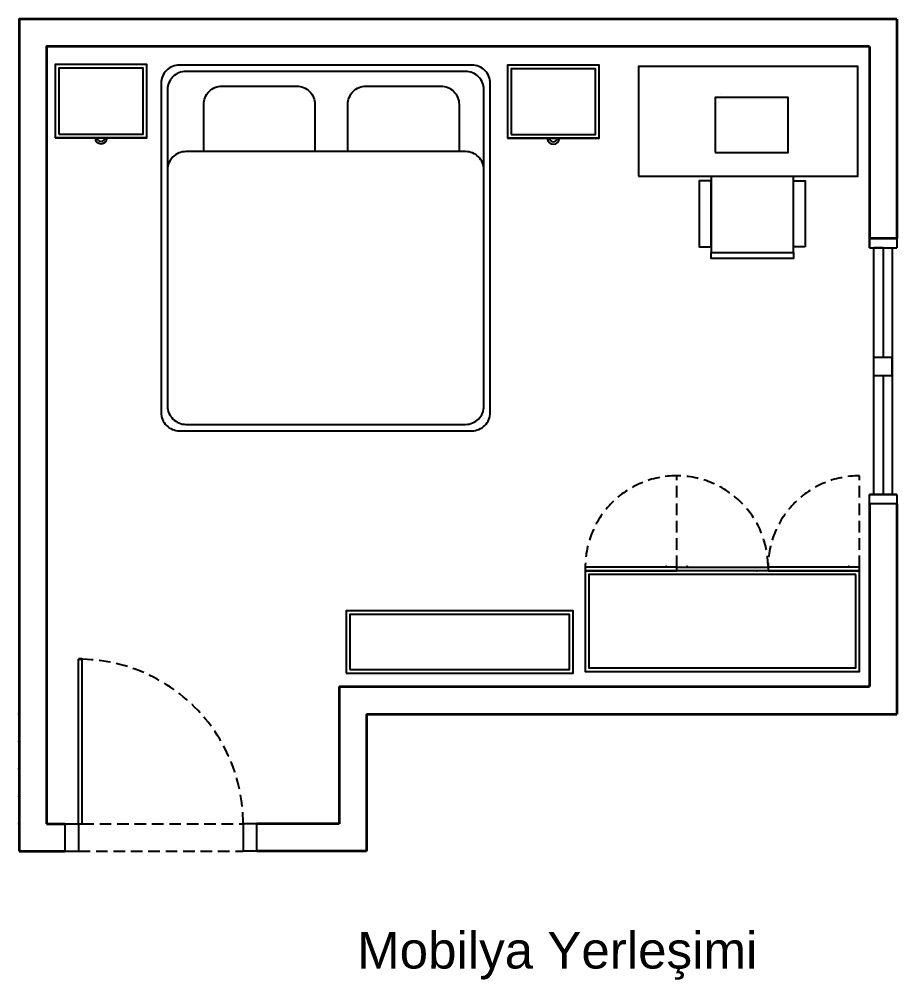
# Model space of a CAD drawing. Header units: centimetres. Extents: x 442 to 1868, y -928 to 460.
# Drawn here: x 1253 to 1733, y -66 to 460 of the extents above; entities that cross this region are included whole.
import ezdxf

# ---------------------------------------------------------------- set-up
doc = ezdxf.new("R2010")
doc.units = ezdxf.units.CM
doc.linetypes.add('DASHED2', pattern=[9.525, 6.35, -3.175])
for name, color, linetype, lineweight in [('DUVAR', 228, 'Continuous', 35), ('KAPI', 1, 'Continuous', 25), ('PENCERE', 3, 'Continuous', 25), ('Teşrifat', 150, 'Continuous', 25)]:
    doc.layers.add(name, color=color, linetype=linetype, lineweight=lineweight)
doc.styles.get("Standard").update_dxf_attribs({"font": 'arial.ttf'})

# ---------------------------------------------------------------- blocks, each defined once
blk = doc.blocks.new('YATAK_CIFT')
at = {"linetype": 'Continuous'}
for points in [[(-64.13, -188.51), (95.87, -188.51, 0.414214), (105.87, -178.51), (105.87, 1.49, 0.414214), (95.87, 11.49), (-64.13, 11.49, 0.414214), (-74.13, 1.49), (-74.13, -178.51, 0.414214)], [(-60.63, -185.01), (92.37, -185.01, 0.414214), (102.37, -175.01), (102.37, -2.01, 0.414214), (92.37, 7.99), (-60.63, 7.99, 0.414214), (-70.63, -2.01), (-70.63, -175.01, 0.414214)], [(-60.63, -185.01), (92.37, -185.01, 0.414214), (102.37, -175.01), (102.37, -45.84, 0.414214), (92.37, -35.84), (-60.63, -35.84, 0.414214), (-70.63, -45.84), (-70.63, -175.01, 0.414214)]]:
    blk.add_lwpolyline(points, format="xyb", close=True, dxfattribs=at)
for points in [[(-50.84, -35.84), (-50.84, -10, -0.414214), (-40.84, 0), (0, 0, -0.414214), (10, -10), (10, -35.84)], [(28, -35.84), (28, -10, -0.414214), (38, 0), (78.84, 0, -0.414214), (88.84, -10), (88.84, -35.84)]]:
    blk.add_lwpolyline(points, format="xyb", dxfattribs=at)
blk = doc.blocks.new('KOMODIN')
at = {"layer": 'Teşrifat', "linetype": 'Continuous'}
for p, q in [((0, -40), (-50, -40)), ((-50, -40), (-25, -40))]:
    blk.add_line(p, q, dxfattribs=at)
for points in [[(-50, -40), (0, -40), (0, 0), (-50, 0)], [(-48, -38), (-2, -38), (-2, -2), (-48, -2)]]:
    blk.add_lwpolyline(points, close=True, dxfattribs=at)
for radius in [3.29, 2]:
    blk.add_arc((-25, -40), radius, 180, 0, dxfattribs=at)
blk = doc.blocks.new('MASA-SANDALYE')
at = {"layer": 'Teşrifat', "linetype": 'Continuous'}
for points in [[(-120, -60), (0, -60), (0, 0), (-120, 0)], [(-78.14, -47), (-38.14, -47), (-38.14, -17), (-78.14, -17)], [(-80.31, -62.61), (-86.77, -62.61), (-86.77, -98.59), (-80.31, -98.59)], [(-28.86, -98.62), (-35.32, -98.62), (-35.32, -62.64), (-28.86, -62.64)], [(-80.31, -101.74), (-35.31, -101.74), (-35.31, -104.99), (-80.31, -104.99)]]:
    blk.add_lwpolyline(points, close=True, dxfattribs=at)
blk.add_lwpolyline([(-80.31, -60), (-80.31, -101.74), (-35.31, -101.74), (-35.31, -60)], dxfattribs=at)
blk = doc.blocks.new('Kitaplik')
at = {"layer": 'Teşrifat', "linetype": 'Continuous'}
for points in [[(-124, -32), (0, -32), (0, 2), (-124, 2)], [(-122, -30), (-2, -30), (-2, 0), (-122, 0)]]:
    blk.add_lwpolyline(points, close=True, dxfattribs=at)
blk = doc.blocks.new('DOLAP')
at = {"layer": 'PENCERE', "linetype": 'Continuous'}
blk.add_line((7.39, 38.72), (7.39, 43.72), dxfattribs=at)
at = {"layer": 'Teşrifat', "linetype": 'DASHED2'}
for p, q in [((-98, 4), (-98, 54)), ((-98, 4), (-98, 54)), ((2, 4), (2, 54))]:
    blk.add_line(p, q, dxfattribs=at)
at = {"layer": 'Teşrifat', "linetype": 'Continuous'}
for points in [[(-98, 2), (-98, 4), (-148, 4), (-148, 2)], [(2, 2), (-148, 2), (-148, -53), (2, -53)], [(0, 0), (-146, 0), (-146, -51), (0, -51)], [(-98, 2), (-98, 4), (-48, 4), (-48, 2)], [(2, 2), (2, 4), (-48, 4), (-48, 2)]]:
    blk.add_lwpolyline(points, close=True, dxfattribs=at)
at = {"layer": 'Teşrifat', "linetype": 'DASHED2'}
for centre, start, end in [((-98, 4), 90, 180), ((-98, 4), 0, 90), ((2, 4), 90, 180)]:
    blk.add_arc(centre, 50, start, end, dxfattribs=at)
at = {"layer": 'Teşrifat', "linetype": 'Continuous'}
for p in [(-103.78, 4.39), (-92.22, 4.39), (-54.09, 2.08), (-3.78, 4.39)]:
    blk.add_point(p, dxfattribs=at)

msp = doc.modelspace()

# ---------------------------------------------------------------- linework, layer by layer
at = {"layer": 'DUVAR', "linetype": 'Continuous'}
for p, q in [((1733.463, 459.77), (1733.463, 359.77)), ((1733.463, 459.77), (1733.463, 339.77)), ((1718.463, 444.77), (1718.463, 339.77)), ((1718.463, 194.77), (1718.463, 94.77)), ((1733.463, 194.77), (1733.463, 79.77))]:
    msp.add_line(p, q, dxfattribs=at)
at = {"layer": 'DUVAR'}
for p, q in [((1287.963, 109.77), (1285.963, 109.77)), ((1428.463, 94.77), (1428.463, 94.77)), ((1428.463, 94.77), (1718.463, 94.77)), ((1443.463, 79.77), (1443.463, 79.77)), ((1443.463, 79.77), (1733.463, 79.77)), ((1287.963, 19.77), (1287.963, 19.77))]:
    msp.add_line(p, q, dxfattribs=at)
for points in [[(1733.463, 459.77), (1253.463, 459.77), (1253.463, 79.77)], [(1718.463, 444.77), (1268.463, 444.77), (1268.463, 94.77)], [(1268.463, 94.77), (1268.463, 94.77)], [(1268.463, 94.77), (1268.463, 19.77)], [(1428.463, 94.77), (1428.463, 19.77)], [(1643.463, 94.77), (1718.463, 94.77)], [(1253.463, 79.77), (1253.463, 4.77)], [(1443.463, 79.77), (1443.463, 4.77)], [(1268.463, 19.77), (1278.463, 19.77)], [(1428.463, 19.77), (1383.463, 19.77)], [(1253.463, 4.77), (1278.463, 4.77)], [(1443.463, 4.77), (1383.463, 4.77)]]:
    msp.add_lwpolyline(points, dxfattribs=at)
at = {"layer": 'DUVAR', "linetype": 'Continuous'}
msp.add_lwpolyline([(1733.463, 339.77), (1718.463, 339.77)], dxfattribs=at)
at = {"layer": 'DUVAR'}
for p in [(1253.463, 79.77), (1253.463, 64.77), (1253.463, 49.77), (1253.463, 34.77), (1253.463, 19.77)]:
    msp.add_point(p, dxfattribs=at)
at = {"layer": 'KAPI'}
for p, q in [((1285.963, 19.77), (1285.963, 109.77)), ((1287.963, 19.77), (1287.963, 109.77)), ((1285.963, 19.77), (1287.963, 19.77))]:
    msp.add_line(p, q, dxfattribs=at)
at = {"layer": 'KAPI', "linetype": 'DASHED2'}
for p, q in [((1287.963, 19.77), (1375.963, 19.77)), ((1285.963, 4.77), (1375.963, 4.77))]:
    msp.add_line(p, q, dxfattribs=at)
at = {"layer": 'KAPI'}
for points in [[(1278.463, 19.77), (1278.463, 4.77)], [(1278.463, 19.77), (1285.963, 19.77)], [(1285.963, 19.77), (1285.963, 4.77)], [(1383.463, 19.77), (1375.963, 19.77)], [(1375.963, 19.77), (1375.963, 4.77)], [(1383.463, 4.77), (1383.463, 19.77)], [(1278.463, 4.77), (1285.963, 4.77)], [(1383.463, 4.77), (1375.963, 4.77)]]:
    msp.add_lwpolyline(points, dxfattribs=at)
at = {"layer": 'KAPI', "linetype": 'DASHED2'}
msp.add_arc((1285.963, 19.77), 90, 0, 90, dxfattribs=at)
at = {"layer": 'PENCERE', "linetype": 'Continuous'}
for p, q in [((1718.463, 339.77), (1718.463, 334.77)), ((1718.463, 334.77), (1733.463, 334.77)), ((1725.963, 334.77), (1720.963, 334.77)), ((1725.963, 334.77), (1724.463, 334.77)), ((1725.963, 334.77), (1725.963, 334.77)), ((1725.963, 334.77), (1730.963, 334.77)), ((1730.963, 274.699), (1720.963, 274.699)), ((1730.963, 264.834), (1730.963, 274.699)), ((1720.963, 199.77), (1720.963, 264.834)), ((1720.963, 264.834), (1730.963, 264.834)), ((1733.463, 199.77), (1718.463, 199.77)), ((1725.963, 199.77), (1720.963, 199.77)), ((1725.963, 199.77), (1725.963, 199.77)), ((1725.963, 199.77), (1730.963, 199.77))]:
    msp.add_line(p, q, dxfattribs=at)
for points in [[(1718.463, 334.77), (1718.463, 339.77), (1733.463, 339.77), (1733.463, 334.77)], [(1718.463, 334.77), (1733.463, 334.77)], [(1718.463, 334.77), (1725.963, 334.77), (1725.963, 334.77), (1725.963, 274.699)], [(1730.963, 334.77), (1730.963, 199.77), (1720.963, 199.77), (1720.963, 334.77)], [(1725.963, 264.834), (1725.963, 199.77)], [(1733.463, 199.77), (1733.463, 194.77), (1718.463, 194.77), (1718.463, 199.77)], [(1718.463, 199.77), (1733.463, 199.77)], [(1733.463, 194.77), (1718.463, 194.77)]]:
    msp.add_lwpolyline(points, dxfattribs=at)
at = {"layer": 'Teşrifat', "linetype": 'Continuous'}
msp.add_lwpolyline([(1637.22, 418.952), (1637.22, 418.952), (1637.22, 418.952), (1637.22, 418.952)], close=True, dxfattribs=at)

# ---------------------------------------------------------------- block references
for name, p in [('KOMODIN', (1323.218, 434.943)), ('YATAK_CIFT', (1405.217, 423.213)), ('KOMODIN', (1570.603, 434.662)), ('MASA-SANDALYE', (1712.22, 433.952)), ('DOLAP', (1711.073, 156.052)), ('Kitaplik', (1556.377, 134.224))]:
    msp.add_blockref(name, p, dxfattribs=at)

# ---------------------------------------------------------------- texts
at = {"layer": 'DUVAR', "color": 216, "linetype": 'Continuous', "insert": (1438.287, -39.393), "char_height": 20, "attachment_point": 1}
msp.add_mtext_dynamic_manual_height_columns('{\\C256;\\c0;Mobilya Yerleşimi}', width=317.74351, gutter_width=12.5, heights=[0], dxfattribs=at)

doc.saveas('drawing.dxf')
